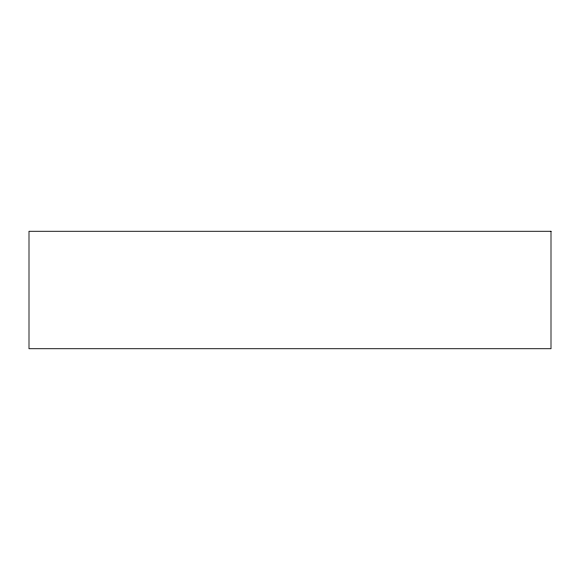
<?xml version="1.0" encoding="UTF-8"?>
<svg xmlns="http://www.w3.org/2000/svg" width="580" height="580" viewBox="0 0 580 580"><rect width="100%" height="100%" fill="white"/><g stroke="black" fill="none" stroke-linecap="round" stroke-linejoin="round"><path stroke-width="0.87" d="M551 231.275L29 231.275L29 348.725L551 348.725L551 231.275"/></g></svg>
